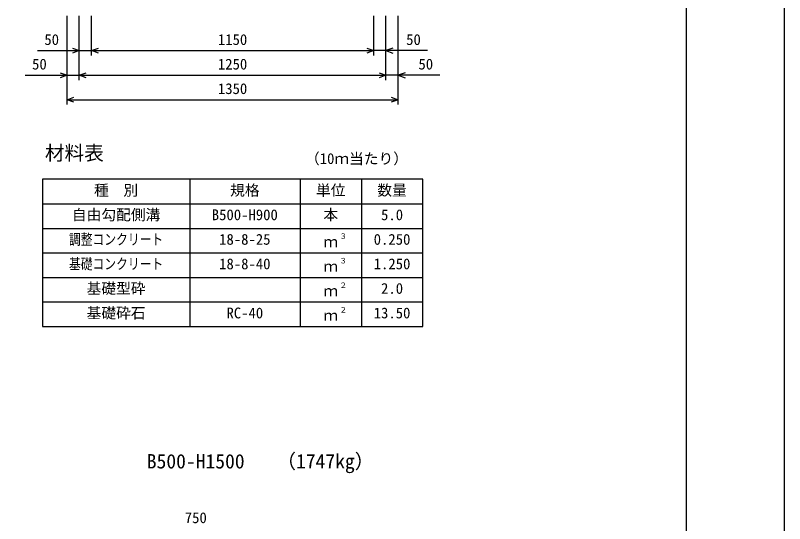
# Model space of a CAD drawing. Units: millimetres, scale not verified. Extents: x -16800 to 16800, y -5940 to 5940.
# Drawn here: x 13665 to 16800, y 314 to 2384 of the extents above; entities that cross this region are included whole.
import ezdxf
from ezdxf.enums import TextEntityAlignment as Align

# ---------------------------------------------------------------- set-up
doc = ezdxf.new("R2010")
doc.units = ezdxf.units.MM
doc.header["$LTSCALE"] = 20
for name, color, linetype, lineweight in [('0-0_DIM', 7, 'Continuous', 25), ('0-1_Defpoints', 5, 'Continuous', 25), ('0-3_HYO', 3, 'Continuous', 25), ('0-4_HYO2', 4, 'Continuous', 25), ('0-6_TXT', 7, 'Continuous', 25), ('0-7_WAKU', 3, 'Continuous', 25)]:
    doc.layers.add(name, color=color, linetype=linetype, lineweight=lineweight)
doc.styles.add('ＭＳ ゴシック', font='')
doc.styles.get('ＭＳ ゴシック').set_extended_font_data('MS Gothic')

msp = doc.modelspace()

# ---------------------------------------------------------------- linework, layer by layer
at = {"layer": '0-0_DIM'}
for p, q in [((13875, 2020.63), (13875, 2382.98)), ((13925, 2120.63), (13925, 2382.98)), ((13975, 2220.63), (13975, 2382.98)), ((15125, 2220.63), (15125, 2382.98)), ((15175, 2120.63), (15175, 2382.98)), ((15225, 2020.63), (15225, 2382.98)), ((13755, 2240.63), (13975, 2240.63)), ((13975, 2240.63), (15125, 2240.63)), ((15345, 2240.63), (15125, 2240.63)), ((13705, 2140.63), (13925, 2140.63)), ((13925, 2140.63), (15175, 2140.63)), ((15395, 2140.63), (15175, 2140.63)), ((13875, 2040.63), (15225, 2040.63))]:
    msp.add_line(p, q, dxfattribs=at)
for points in [[(13896.81, 2250.89), (13925, 2240.63), (13896.81, 2230.37)], [(14003.19, 2230.37), (13975, 2240.63), (14003.19, 2250.89)], [(15096.81, 2250.89), (15125, 2240.63), (15096.81, 2230.37)], [(15203.19, 2250.89), (15175, 2240.63), (15203.19, 2230.37)], [(13846.81, 2150.89), (13875, 2140.63), (13846.81, 2130.37)], [(13953.19, 2130.37), (13925, 2140.63), (13953.19, 2150.89)], [(15146.81, 2150.89), (15175, 2140.63), (15146.81, 2130.37)], [(15253.19, 2150.89), (15225, 2140.63), (15253.19, 2130.37)], [(13903.19, 2030.37), (13875, 2040.63), (13903.19, 2050.89)], [(15196.81, 2050.89), (15225, 2040.63), (15196.81, 2030.37)]]:
    msp.add_lwpolyline(points, dxfattribs=at)
at = {"layer": '0-1_Defpoints'}
msp.add_lwpolyline([(0, -5940), (16800, -5940), (16800, 5940), (0, 5940)], close=True, dxfattribs=at)
at = {"layer": '0-3_HYO'}
for p, q in [((14375, 1716.69), (14375, 1116.69)), ((14825, 1716.69), (14825, 1116.69)), ((15075, 1716.69), (15075, 1116.69)), ((13775, 1616.69), (15325, 1616.69))]:
    msp.add_line(p, q, dxfattribs=at)
msp.add_lwpolyline([(13775, 1116.69), (15325, 1116.69), (15325, 1716.69), (13775, 1716.69)], close=True, dxfattribs=at)
at = {"layer": '0-4_HYO2'}
for p, q in [((13775, 1516.69), (15325, 1516.69)), ((13775, 1416.69), (15325, 1416.69)), ((13775, 1316.69), (15325, 1316.69)), ((13775, 1216.69), (15325, 1216.69))]:
    msp.add_line(p, q, dxfattribs=at)
at = {"layer": '0-7_WAKU'}
msp.add_lwpolyline([(400, -5540), (16400, -5540), (16400, 5540), (400, 5540)], close=True, dxfattribs=at)

# ---------------------------------------------------------------- texts
at = {"layer": '0-0_DIM', "style": 'ＭＳ ゴシック'}
for s, p in [('50', (13782.56, 2250.63)), ('1150', (14490, 2250.63)), ('50', (15257.44, 2250.63)), ('50', (13732.56, 2150.63)), ('1250', (14490, 2150.63)), ('50', (15307.44, 2150.63)), ('1350', (14490, 2050.63)), ('750', (14355, 302.39))]:
    msp.add_text(s, height=43.99, dxfattribs=at).set_placement(p, align=Align.BOTTOM_LEFT)
at = {"layer": '0-6_TXT', "style": 'ＭＳ ゴシック'}
for s, height, p in [('材料表', 58.65, (13785, 1776.69)), ('（10ｍ当たり）', 43.99, (14845, 1765.69)), ('種\u3000別', 43.99, (13985, 1636.69)), ('規格', 43.99, (14540, 1636.69)), ('単位', 43.99, (14890, 1636.69)), ('数量', 43.99, (15140, 1636.69)), ('自由勾配側溝', 43.99, (13895, 1536.69)), ('本', 43.99, (14920, 1536.69)), ('B500-H900', 43.99, (14465, 1536.69)), ('5.0', 43.99, (15155, 1536.69)), ('18-8-25', 43.99, (14495, 1436.69)), ('３', 21.99, (14985.54, 1467.05)), ('0.250', 43.99, (15125, 1436.69)), ('ｍ', 43.99, (14920, 1426.69)), ('18-8-40', 43.99, (14495, 1336.69)), ('３', 21.99, (14985.54, 1367.05)), ('1.250', 43.99, (15125, 1336.69)), ('ｍ', 43.99, (14920, 1326.69)), ('基礎型砕', 43.99, (13955, 1236.69)), ('２', 21.99, (14985.54, 1267.05)), ('2.0', 43.99, (15155, 1236.69)), ('ｍ', 43.99, (14920, 1226.69)), ('基礎砕石', 43.99, (13955, 1136.69)), ('RC-40', 43.99, (14525, 1136.69)), ('２', 21.99, (14985.54, 1167.05)), ('13.50', 43.99, (15125, 1136.69)), ('ｍ', 43.99, (14920, 1126.69)), ('B500-H1500', 58.65, (14200, 520.65)), ('（1747kg）', 58.65, (14728.37, 520.65))]:
    msp.add_text(s, height=height, dxfattribs=at).set_placement(p, align=Align.BOTTOM_LEFT)
at = {"layer": '0-6_TXT', "style": 'ＭＳ ゴシック', "width": 0.8}
for s, p in [('調整コンクリート', (13883, 1436.69)), ('基礎コンクリート', (13883, 1336.69))]:
    msp.add_text(s, height=43.99, dxfattribs=at).set_placement(p, align=Align.BOTTOM_LEFT)

doc.saveas('drawing.dxf')
